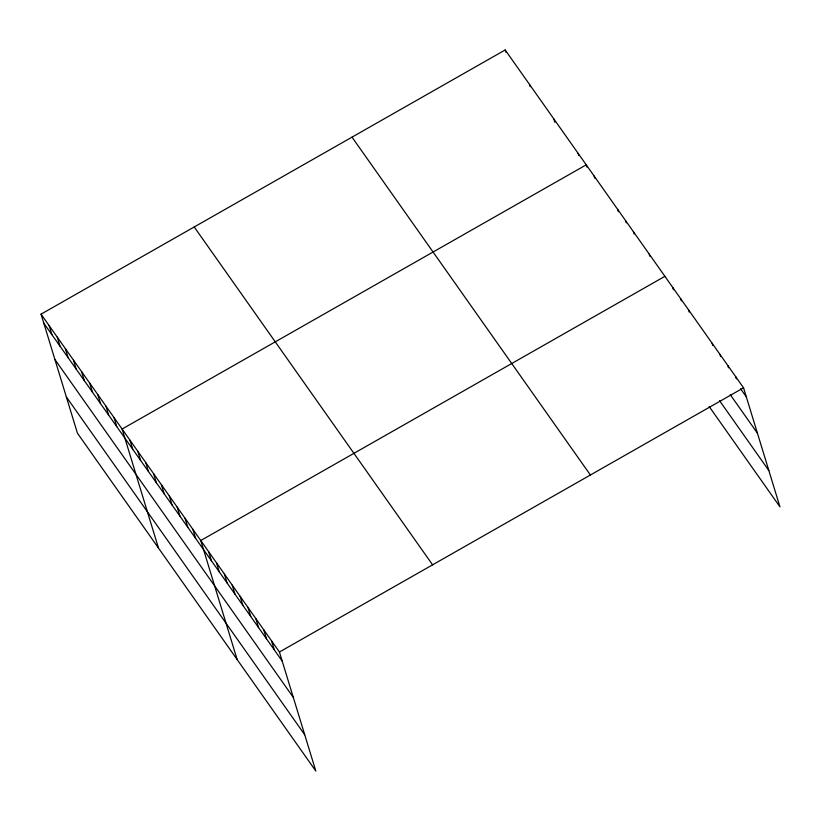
<?xml version="1.0" encoding="UTF-8"?>
<svg xmlns="http://www.w3.org/2000/svg" width="821" height="821" viewBox="0 0 821 821"><rect width="100%" height="100%" fill="white"/><g stroke="black" fill="none" stroke-linecap="round" stroke-linejoin="round"><path stroke-width="1.23" d="M41.05 314.156L279.427 652.018L315.818 771.042L77.441 433.18L41.05 314.156L505.182 49.958L743.559 387.82L779.95 506.844L709.149 406.498M664.897 276.328L200.765 540.526L237.156 659.55M279.427 652.018L743.559 387.82M740.614 388.785L746.34 396.892M730.249 394.655L757.424 433.18M719.514 400.617L768.856 470.556M352.014 137.148L590.402 475.01M194.218 226.976L432.595 564.838M43.821 323.238L282.208 661.09M54.915 359.516L293.302 697.378M66.347 396.902L304.724 734.754M735.698 376.665L736.386 378.943M727.827 365.519L728.525 367.787M719.966 354.374L720.653 356.642M712.094 343.219L712.792 345.487M688.491 309.774L689.188 312.042M680.63 298.628L681.327 300.897M672.758 287.473L673.456 289.741M649.165 254.028L649.852 256.296M633.432 231.727L634.12 233.995M625.561 220.582L626.259 222.85M617.7 209.427L618.387 211.695M594.096 175.981L594.794 178.249M586.923 167.104L586.235 164.836L122.103 429.034L158.484 548.048M578.128 153.342L578.815 155.61M553.806 118.881L554.852 122.288M529.494 84.419L530.192 86.687M505.182 49.958L505.869 52.226M271.566 640.873L274.337 649.945M263.695 629.717L266.476 638.8M255.834 618.572L258.605 627.644M247.963 607.427L250.744 616.499M240.101 596.272L242.872 605.344M232.23 585.127L235.001 594.199M224.369 573.971L227.14 583.054M216.498 562.826L219.269 571.898M208.637 551.671L211.408 560.753M192.894 529.381L195.675 538.453M185.033 518.225L187.804 527.298M177.162 507.08L179.943 516.152M169.3 495.925L172.071 505.007M161.429 484.78L164.21 493.852M153.568 473.635L156.339 482.707M145.697 462.48L148.478 471.552M137.836 451.334L140.607 460.407M129.964 440.179L132.745 449.261M113.996 417.55L116.767 426.622M105.888 406.056L108.659 415.128M97.781 394.573L100.562 403.645M89.684 383.089L92.455 392.161M81.577 371.595L84.347 380.667M73.469 360.111L76.24 369.183M65.362 348.617L68.143 357.699M57.265 337.133L60.036 346.205M49.157 325.65L51.928 334.722"/></g></svg>
